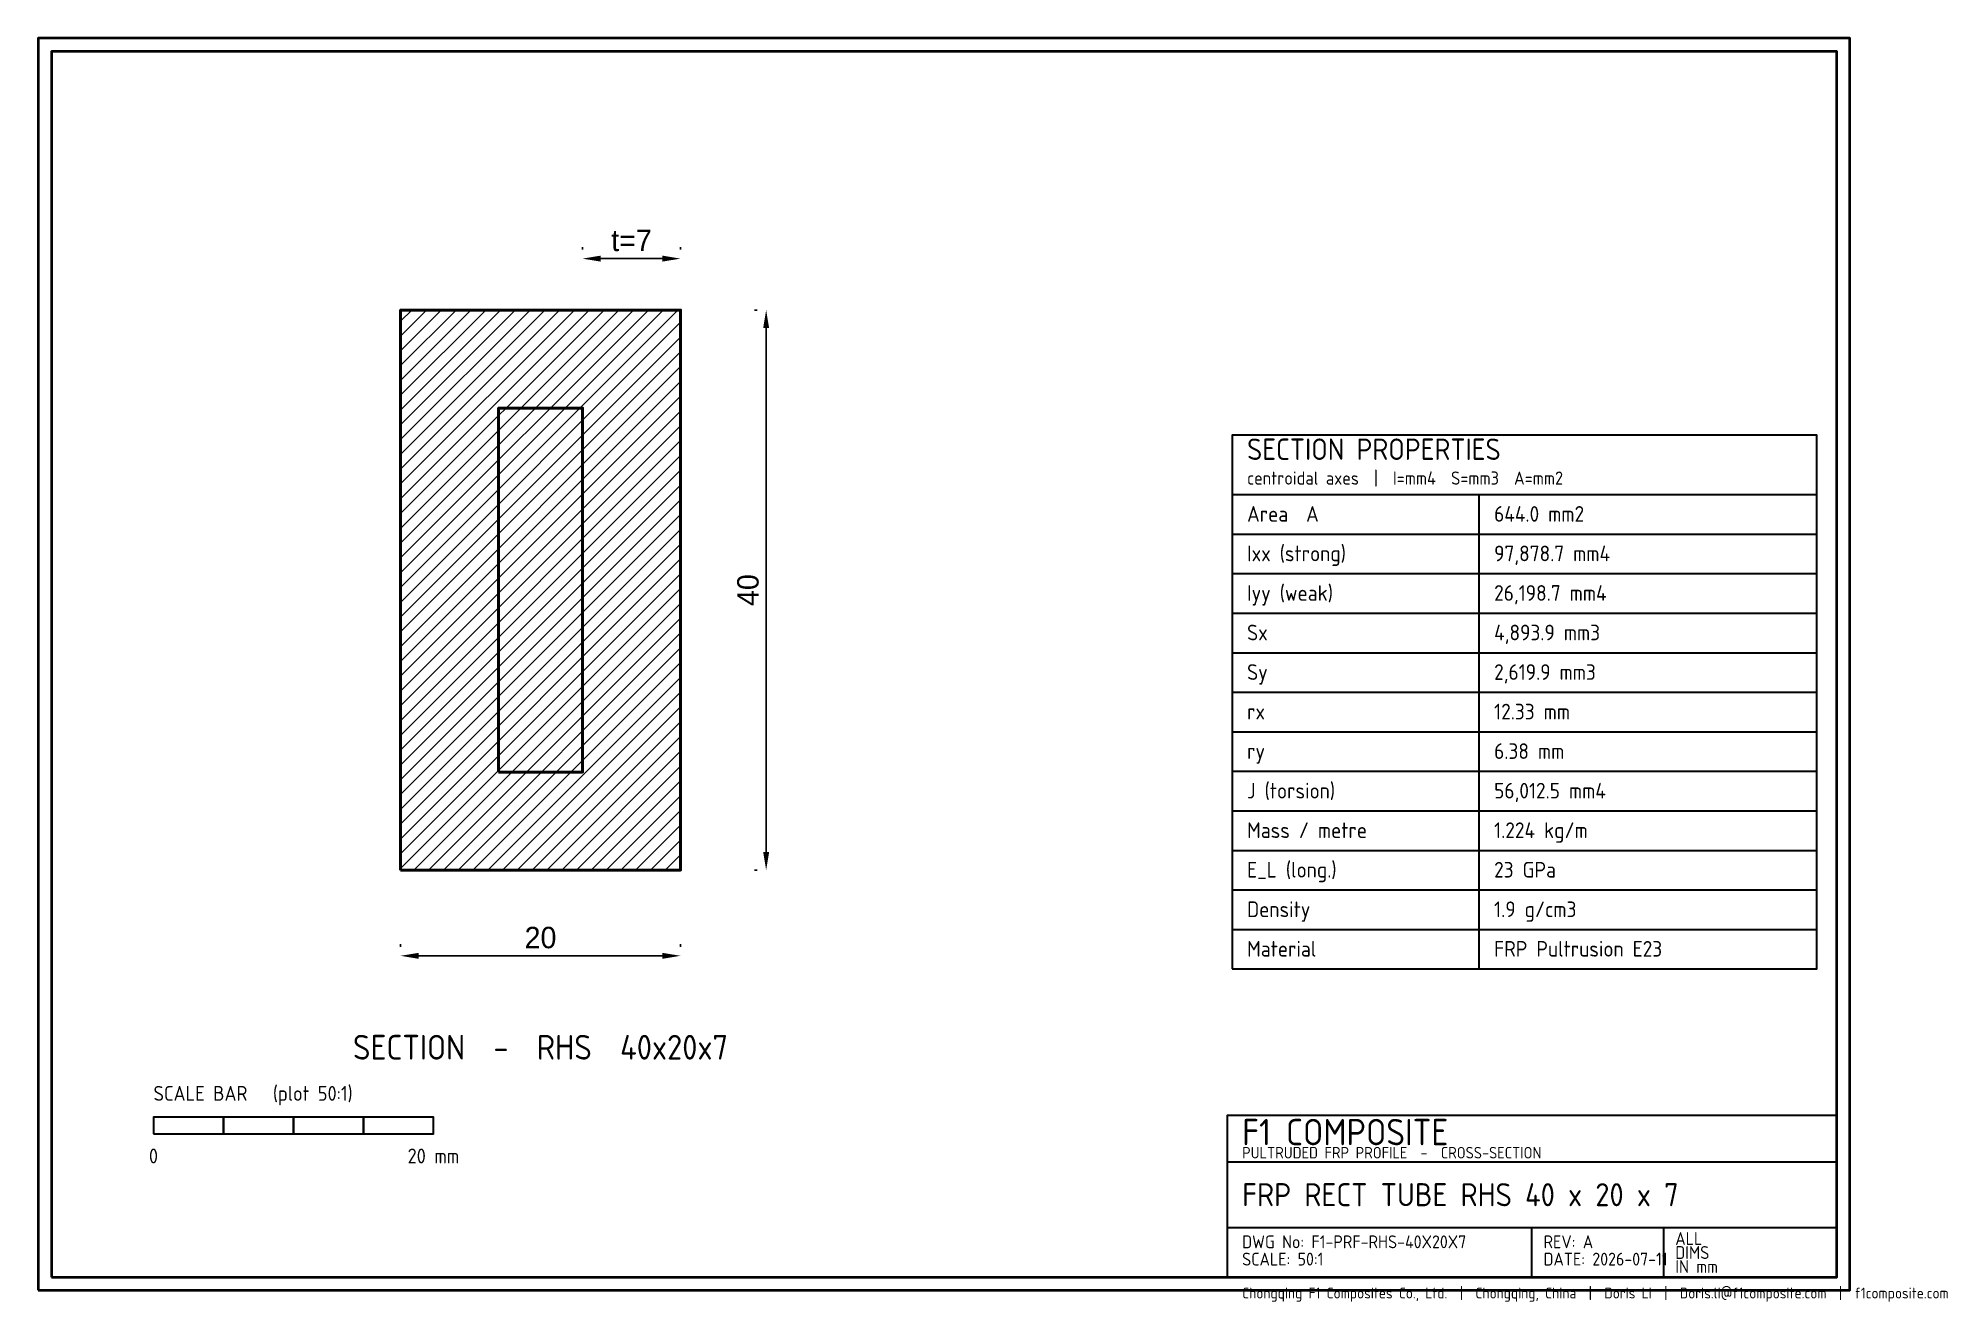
# Model space of a CAD drawing. Header units: millimetres. Extents: x 0 to 11595, y -70 to 7600.
import ezdxf
from ezdxf.enums import TextEntityAlignment as Align

# ---------------------------------------------------------------- set-up
doc = ezdxf.new("R2010")
doc.units = ezdxf.units.MM
for name, color, linetype, lineweight in [('BEAM', 4, 'CONTINUOUS', 50), ('BORDER', 250, 'CONTINUOUS', 40), ('DIM', 1, 'CONTINUOUS', 18), ('HATCH', 9, 'CONTINUOUS', 9), ('TEXT', 250, 'CONTINUOUS', 25), ('TITLE', 250, 'CONTINUOUS', 30)]:
    doc.layers.add(name, color=color, linetype=linetype, lineweight=lineweight)
doc.styles.add('F1', font='isocp.shx')
doc.dimstyles.new('F1DIM', dxfattribs={"dimtxt": 130, "dimasz": 110, "dimexe": 70, "dimexo": 55, "dimgap": 45, "dimtad": 1, "dimdec": 0, "dimcen": 2.5, "dimclrd": 1, "dimclre": 1, "dimclrt": 1, "dimazin": 3, "dimtfac": 1, "dimtmove": 0, "dimatfit": 3})

msp = doc.modelspace()

# ---------------------------------------------------------------- hatches: boundary and pattern name
at = {"layer": 'HATCH'}
h = msp.add_hatch(dxfattribs=at)
h.set_pattern_fill('ANSI31', scale=20)
h.paths.add_polyline_path([(2200, 2550), (3900, 2550), (3900, 5950), (2200, 5950)])
h.paths.add_polyline_path([(2795, 3145), (3305, 3145), (3305, 5355), (2795, 5355)], flags=0)

# ---------------------------------------------------------------- linework, layer by layer
at = {"layer": 'BEAM'}
for points in [[(2200, 2550), (3900, 2550), (3900, 5950), (2200, 5950)], [(2795, 3145), (3305, 3145), (3305, 5355), (2795, 5355)]]:
    msp.add_lwpolyline(points, close=True, dxfattribs=at)
at = {"layer": 'BORDER'}
for points in [[(0, 0), (11000, 0), (11000, 7600), (0, 7600)], [(80, 80), (10920, 80), (10920, 7520), (80, 7520)]]:
    msp.add_lwpolyline(points, close=True, dxfattribs=at)
at = {"layer": 'TITLE'}
for p, q in [((7250, 4830), (10800, 4830)), ((8750, 1950), (8750, 4830)), ((7250, 4590), (10800, 4590)), ((7250, 4350), (10800, 4350)), ((7250, 4110), (10800, 4110)), ((7250, 3870), (10800, 3870)), ((7250, 3630), (10800, 3630)), ((7250, 3390), (10800, 3390)), ((7250, 3150), (10800, 3150)), ((7250, 2910), (10800, 2910)), ((7250, 2670), (10800, 2670)), ((7250, 2430), (10800, 2430)), ((7250, 2190), (10800, 2190)), ((7250, 1950), (10800, 1950)), ((7220, 780), (10920, 780)), ((7220, 380), (10920, 380)), ((9070, 80), (9070, 380)), ((9870, 80), (9870, 380))]:
    msp.add_line(p, q, dxfattribs=at)
for points in [[(7250, 1950), (10800, 1950), (10800, 5190), (7250, 5190)], [(700, 950), (1125, 950), (1125, 1050), (700, 1050)], [(1125, 950), (1550, 950), (1550, 1050), (1125, 1050)], [(1550, 950), (1975, 950), (1975, 1050), (1550, 1050)], [(1975, 950), (2400, 950), (2400, 1050), (1975, 1050)], [(7220, 80), (10920, 80), (10920, 1060), (7220, 1060)]]:
    msp.add_lwpolyline(points, close=True, dxfattribs=at)

# ---------------------------------------------------------------- texts
at = {"layer": 'TEXT', "style": 'F1'}
for s, height, p in [('centroidal axes  |  I=mm4  S=mm3  A=mm2', 80, (7340, 4890)), ('Area  A', 95, (7340, 4665)), ('644.0 mm2', 95, (8840, 4665)), ('Ixx (strong)', 95, (7340, 4425)), ('97,878.7 mm4', 95, (8840, 4425)), ('Iyy (weak)', 95, (7340, 4185)), ('26,198.7 mm4', 95, (8840, 4185)), ('Sx', 95, (7340, 3945)), ('4,893.9 mm3', 95, (8840, 3945)), ('Sy', 95, (7340, 3705)), ('2,619.9 mm3', 95, (8840, 3705)), ('rx', 95, (7340, 3465)), ('12.33 mm', 95, (8840, 3465)), ('ry', 95, (7340, 3225)), ('6.38 mm', 95, (8840, 3225)), ('J (torsion)', 95, (7340, 2985)), ('56,012.5 mm4', 95, (8840, 2985)), ('Mass / metre', 95, (7340, 2745)), ('1.224 kg/m', 95, (8840, 2745)), ('E_L (long.)', 95, (7340, 2505)), ('23 GPa', 95, (8840, 2505)), ('Density', 95, (7340, 2265)), ('1.9 g/cm3', 95, (8840, 2265)), ('Material', 95, (7340, 2025)), ('FRP Pultrusion E23', 95, (8840, 2025)), ('SCALE BAR   (plot 50:1)', 90, (700, 1150)), ('Chongqing F1 Composites Co., Ltd.  |  Chongqing, China  |  Doris Li  |  Doris.li@f1composite.com  |  f1composite.com', 66, (7310, -50))]:
    msp.add_text(s, height=height, dxfattribs=at).set_placement(p)
for s, p in [('0', (700, 770)), ('20 mm', (2400, 770))]:
    msp.add_text(s, height=90, dxfattribs=at).set_placement(p, align=Align.CENTER)
at = {"layer": 'TITLE', "style": 'F1'}
for s, height, p in [('SECTION PROPERTIES', 130, (7340, 5040)), ('F1 COMPOSITE', 160, (7310, 880)), ('PULTRUDED FRP PROFILE  -  CROSS-SECTION', 70, (7310, 800)), ('FRP RECT TUBE RHS 40 x 20 x 7', 140, (7310, 510)), ('ALL', 78, (9940, 275)), ('DWG No: F1-PRF-RHS-40X20X7', 78, (7310, 255)), ('REV: A', 78, (9140, 255)), ('DIMS', 78, (9940, 190)), ('SCALE: 50:1', 78, (7310, 150)), ('DATE: 2026-07-11', 78, (9140, 150)), ('IN mm', 78, (9940, 105))]:
    msp.add_text(s, height=height, dxfattribs=at).set_placement(p)
msp.add_text('SECTION  -  RHS  40x20x7', height=150, dxfattribs=at).set_placement((3050, 1400), align=Align.CENTER)

# ---------------------------------------------------------------- dimensions: what is measured, and where the dimension line sits
at = {"layer": 'DIM'}
for base, p1, p2, text in [((3305, 6262), (3305, 6262), (3900, 6262), 't=7'), ((2200, 2030), (2200, 2030), (3900, 2030), '20')]:
    msp.add_linear_dim(base=base, p1=p1, p2=p2, text=text, dimstyle='F1DIM', dxfattribs=at).render()
msp.add_linear_dim(base=(4420, 2550), p1=(4420, 2550), p2=(4420, 5950), angle=90, text='40', dimstyle='F1DIM', dxfattribs=at).render()

doc.saveas('drawing.dxf')
